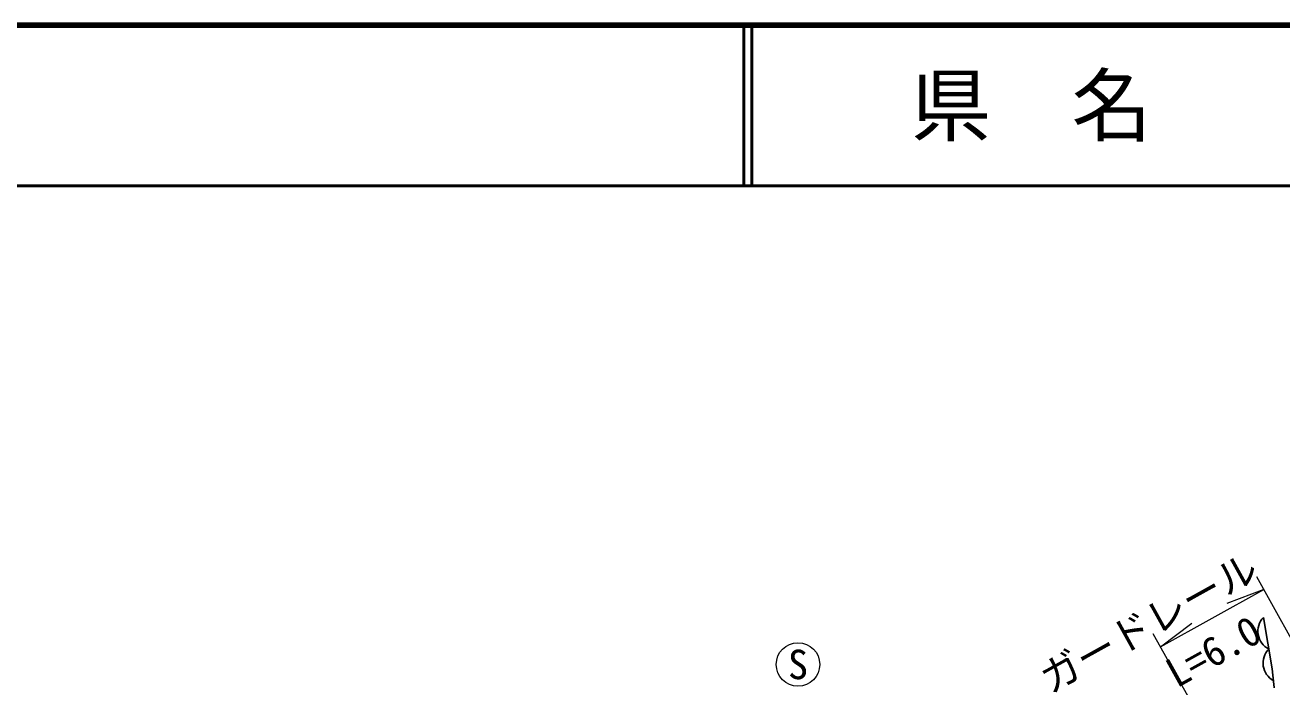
# Model space of a CAD drawing. Units: millimetres at full size, sheet at 1:1000; details may follow other scales. Extents: x 40000 to 680000, y 20000 to 380000.
# Drawn here: x 253086 to 331197, y 339278 to 380000 of the extents above; entities that cross this region are included whole.
import ezdxf
from ezdxf.enums import TextEntityAlignment as Align

# ---------------------------------------------------------------- set-up
doc = ezdxf.new("R2010")
doc.units = ezdxf.units.MM
doc.header["$LTSCALE"] = 1000
for name, color, linetype, lineweight in [('M-BGD', 7, 'Continuous', 25), ('M-BGD-HTXT', 7, 'Continuous', 13), ('M-STR-HTXT', 7, 'Continuous', 13), ('M-TTL', 2, 'Continuous', 140), ('M-TTL-LINE', 7, 'Continuous', 50)]:
    doc.layers.add(name, color=color, linetype=linetype, lineweight=lineweight)
doc.layers.add('M-TTL-TXT', color=7, linetype='Continuous')
doc.styles.add('ＭＳ ゴシック', font='')
doc.styles.get('ＭＳ ゴシック').set_extended_font_data('MS Gothic')

msp = doc.modelspace()

# ---------------------------------------------------------------- linework, layer by layer
at = {"layer": 'M-BGD'}
msp.add_lwpolyline([(331584, 323634), (331162, 327701), (331200, 334303), (330593, 339956), (330051, 343160)], dxfattribs=at)
for centre, radius, start, end in [((330957, 342299), 1250, 136.48001, 242.74022), ((331274, 340320), 1243, 135.69096, 240.96503)]:
    msp.add_arc(centre, radius, start, end, dxfattribs=at)
at = {"layer": 'M-BGD-HTXT'}
msp.add_circle((301122, 340240), 1350, dxfattribs=at)
at = {"layer": 'M-STR-HTXT'}
for p, q in [((338524, 329692), (329631, 345692)), ((323644, 341332), (330070, 344903)), ((330070, 344903), (327779, 344021)), ((332967, 324691), (323191, 342140)), ((323644, 341332), (325603, 342812))]:
    msp.add_line(p, q, dxfattribs=at)
at = {"layer": 'M-TTL'}
msp.add_line((680000, 380000), (40000, 380000), dxfattribs=at)
at = {"layer": 'M-TTL-LINE'}
for p, q in [((297750, 380000), (297750, 370000)), ((298250, 380000), (298250, 370000)), ((40000, 370000), (680000, 370000))]:
    msp.add_line(p, q, dxfattribs=at)

# ---------------------------------------------------------------- texts
at = {"layer": 'M-BGD-HTXT', "style": 'ＭＳ ゴシック'}
msp.add_text('S', height=1833, dxfattribs=at).set_placement((301122, 340240), align=Align.MIDDLE_CENTER)
at = {"layer": 'M-STR-HTXT', "style": 'ＭＳ ゴシック'}
for s, p in [('ガードレール', (323627, 341555)), ('L=6.0', (327648, 339773))]:
    msp.add_text(s, height=1833, rotation=29.066, dxfattribs=at).set_placement(p, align=Align.BOTTOM_CENTER)
at = {"layer": 'M-TTL-TXT', "style": 'ＭＳ ゴシック'}
msp.add_text('県\u3000名', height=3666, dxfattribs=at).set_placement((315625, 375000), align=Align.MIDDLE_CENTER)

doc.saveas('drawing.dxf')
